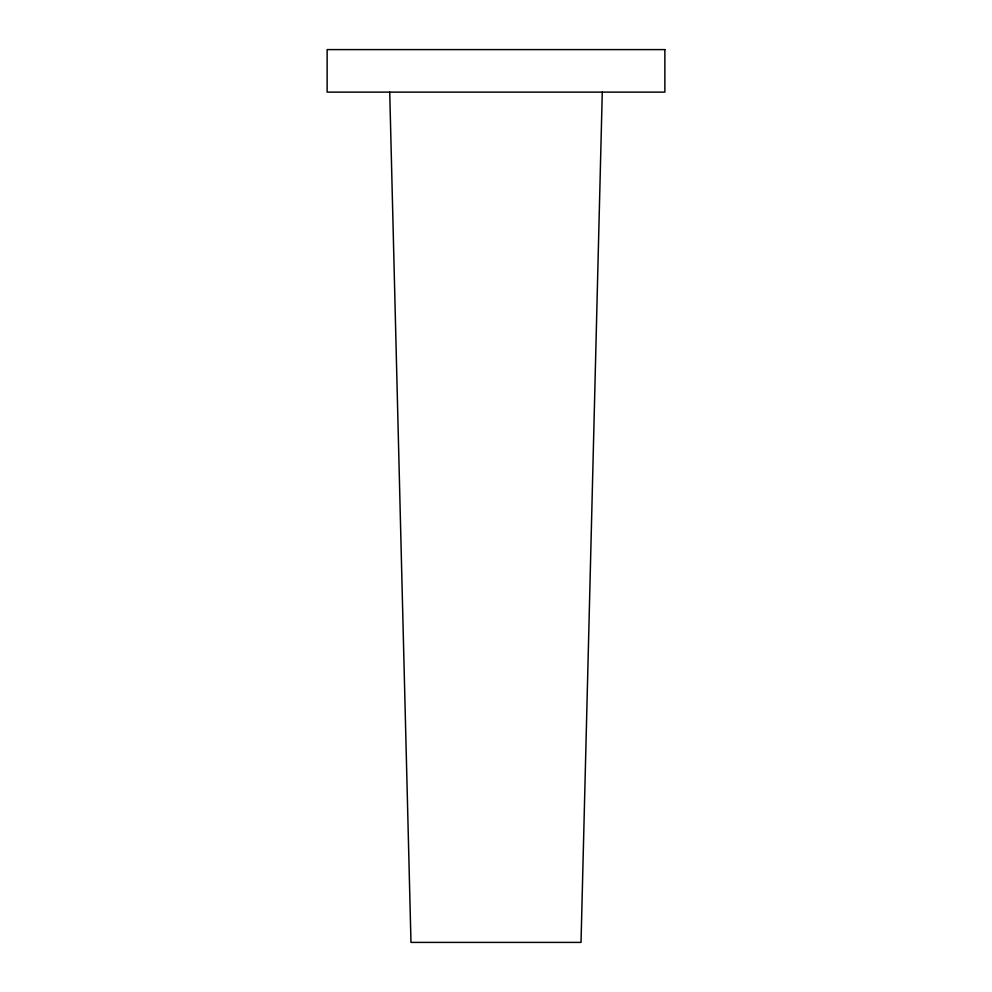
<?xml version="1.0" encoding="UTF-8"?>
<svg xmlns="http://www.w3.org/2000/svg" width="992" height="992" viewBox="0 0 992 992"><rect width="100%" height="100%" fill="white"/><g stroke="black" fill="none" stroke-linecap="round" stroke-linejoin="round"><path stroke-width="1.49" d="M602.28 92.12L581.027 942.4L410.973 942.4L389.72 92.12M664.863 49.6L327.137 49.6L327.137 92.12L664.863 92.12L664.863 49.6"/></g></svg>
